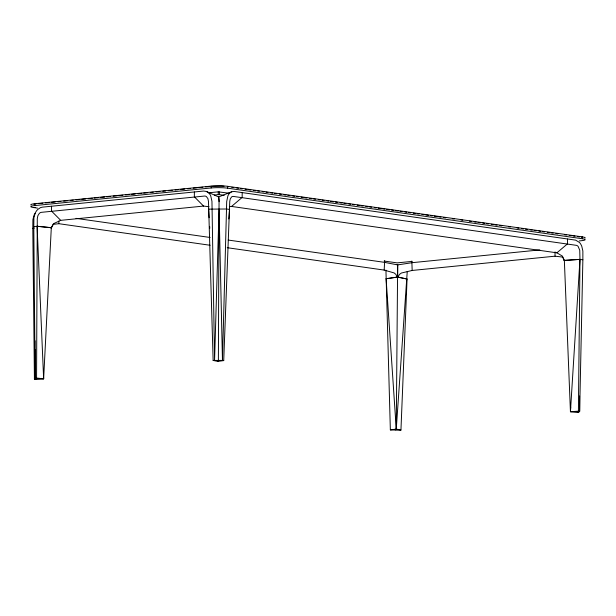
<?xml version="1.0" encoding="UTF-8"?>
<svg xmlns="http://www.w3.org/2000/svg" width="616" height="616" viewBox="0 0 616 616"><rect width="100%" height="100%" fill="white"/><g stroke="black" fill="none" stroke-linecap="round" stroke-linejoin="round"><path stroke-width="0.92" d="M218.649 196.974L206.298 191.414L203.596 191.045L42.296 207.153L40.487 207.623L37.892 209.34A11.827 8.832 -81.9 0 0 35.189 213.136L33.888 217.848L33.788 226.596L35.127 378.185L36.567 378.047L37.283 218.726L37.876 215.662L39.347 213.359A5.09 3.804 -81.9 0 1 41.364 212.335L204.474 196.05A5.09 3.804 -81.9 0 1 206.483 196.666L207.939 198.675L208.493 201.625L213.136 360.429L217.825 361.407L223.724 360.591L229.76 201.378L230.253 198.968L231.539 196.997A5.09 3.326 84.3 0 1 233.31 196.427L576.368 245.337A5.09 3.326 84.3 0 1 578.131 246.408L579.748 250.235L579.972 259.375L578.409 411.18L579.656 411.357L582.867 259.783L582.867 251.028L581.774 246.292A11.827 7.731 84.3 0 0 579.44 242.427L575.606 240.132L234.126 191.445L231.755 191.745L218.611 196.966M208.986 206.714L203.557 206.075L60.707 220.343L53.492 223.693L51.305 227.72L43.636 378.794L35.674 379.31L34.427 379.133L32.802 228.367L32.894 219.627L34.026 215.2A11.827 7.731 84.3 0 1 35.089 213.398M37.476 208.1L33.672 207.561A11.712 1.409 0.3 0 1 34.781 205.582L34.789 203.719L211.149 186.101A11.712 1.409 0.3 0 1 227.681 186.325L582.328 236.883A11.712 1.409 0.3 0 1 584.992 238.099M51.521 206.229L51.498 211.065L60.707 220.343M210.095 245.26L58.828 223.693L58.843 221.098M194.371 191.961L194.348 196.797L203.557 206.075M34.781 205.582L211.142 187.965L211.149 186.101M214.414 195.01L218.233 194.633L218.249 191.838L228.952 193.208M224.178 195.326L219.419 194.648L219.427 191.853M582.328 236.883L582.32 238.746L227.666 188.18L227.681 186.325M242.188 192.592L242.165 197.428L231.539 206.445L229.699 206.63M385.939 270.124L390.351 429.899L399.515 430.207L400.947 430.06L407.06 279.017L397.274 277.061L395.849 274.366L394.125 272.934L384.184 270.085L384.661 260.676M397.643 264.895L396.257 429.082L395.703 429.922M397.667 277.1L397.728 264.911L397.328 264.457M400.947 430.06L396.257 429.082L386.101 278.74L397.913 277.069L399.476 274.413L401.363 273.034L412.166 270.455L411.842 261.038M412.166 270.455L555.016 256.187L555.039 251.859M567.544 238.985L567.521 243.813L556.895 252.83L231.539 206.445M35.42 349.403L35.127 378.185L36.598 378.686L43.636 378.794L37.099 226.272L33.788 226.596M34.997 340.756L34.427 379.133L36.598 378.686M390.351 429.899L396.257 429.082L407.253 271.471M570.701 406.899L570.439 411.696L578.955 412.304L577.477 411.804L570.439 411.696L564.356 260.429L562.439 256.125L556.895 252.83M228.829 218.973L229.568 209.417L226.673 209.001L208.601 209.14L209.124 217.756M218.503 197.343L218.695 196.989L218.888 197.782A8.131 0.485 -89.3 0 1 219.057 200.685L218.38 360.568L217.825 361.407M218.38 197.336L218.611 196.989L219.042 200.685M397.181 264.534L397.551 264.911L412.204 262.67L539.824 249.919M231.755 191.745L230.269 192.639A11.827 7.731 84.3 0 0 227.905 195.834L226.711 201.447L222.468 360.406L223.724 360.591M32.802 228.367L34.35 228.028M397.274 277.061L386.101 278.74M577.477 411.804L579.656 411.357L579.587 395.996M33.811 204.227L36.082 203.888M555.016 256.187L561.954 256.995L563.155 258.065L564.148 260.468L579.972 259.375L582.867 259.783M38.939 203.603L42.75 203.226M45.607 202.941L49.419 202.556M51.328 202.364L55.14 201.986M57.996 201.702L60.853 201.417M63.71 201.132L67.521 200.747M70.378 200.462L73.235 200.177M76.091 199.892L79.903 199.515M81.812 199.322L85.624 198.945M88.481 198.652L92.292 198.275M94.194 198.083L98.006 197.705M100.862 197.42L104.674 197.035M106.576 196.851L110.387 196.466M113.244 196.181L117.055 195.803M118.965 195.611L122.776 195.234M125.633 194.949L129.445 194.564M131.347 194.371L135.158 193.994M138.015 193.709L141.826 193.324M143.736 193.139L147.54 192.754M150.404 192.469L153.261 192.184M156.118 191.899L159.929 191.522M162.786 191.237L165.642 190.952M168.499 190.66L172.311 190.282M175.167 189.998L178.024 189.713M180.888 189.428L184.692 189.043M187.557 188.758L190.413 188.473M193.27 188.188L197.082 187.811M198.983 187.618L202.795 187.241M205.652 186.956L209.463 186.571M208.693 192.793L218.249 191.838M58.828 223.693L53.261 224.34L51.474 227.758L50.612 227.797M579.302 240.918L581.211 240.725A11.712 1.409 0.3 0 0 582.32 238.746M412.027 261.407L397.143 262.878L384.138 261.061M213.136 360.429L222.468 360.406L219.065 209.309L214.568 360.283L211.95 201.247L210.657 195.611A11.827 8.832 -81.9 0 0 207.985 192.346L206.298 191.414M33.672 207.561L35.412 207.4M212.32 186.286L221.752 186.117A10.002 1.201 0.3 0 1 224.085 186.263M218.233 194.633L219.419 194.648M578.409 411.18L570.439 411.696L579.972 259.375L564.187 260.391M564.148 260.468L564.957 260.522M36.567 378.047L43.636 378.794L43.436 374.967M231.801 187.303L233.703 187.572M236.552 187.98L238.454 188.25M240.355 188.519L242.257 188.796M245.106 189.197L247.008 189.474M248.91 189.743L250.812 190.013M253.661 190.421L255.563 190.691M257.465 190.96L259.367 191.23M262.224 191.638L264.118 191.907M266.02 192.184L267.921 192.454M270.778 192.862L272.68 193.131M274.574 193.401L276.476 193.67M279.333 194.079L281.235 194.348M284.084 194.756L285.986 195.026M287.888 195.295L289.79 195.572M292.639 195.973L294.54 196.25M296.442 196.519L298.344 196.789M301.193 197.197L303.095 197.466M304.997 197.736L306.899 198.005M309.748 198.414L311.65 198.683M313.552 198.96L315.454 199.23M318.303 199.638L320.205 199.907M322.106 200.177L324.008 200.446M326.865 200.855L328.759 201.124M330.661 201.401L333.518 201.802M335.42 202.079L337.322 202.348M340.171 202.756L342.072 203.026M343.974 203.295L345.876 203.565M348.725 203.973L350.627 204.243M352.529 204.512L354.431 204.789M357.28 205.19L359.182 205.467M361.084 205.736L362.986 206.006M365.835 206.414L367.737 206.683M369.639 206.953L371.54 207.222M374.389 207.63L376.291 207.9M378.193 208.177L381.05 208.578M382.952 208.855L384.846 209.124M386.748 209.394L389.605 209.802M391.507 210.071L393.408 210.341M395.303 210.61L398.159 211.019M400.061 211.288L401.963 211.565M404.812 211.966L406.714 212.243M408.616 212.512L410.518 212.782M413.367 213.19L415.269 213.459M417.171 213.729L419.072 213.998M421.922 214.406L423.823 214.676M425.725 214.953L428.574 215.354M430.476 215.631L432.378 215.9M434.28 216.17L437.137 216.578M439.031 216.847L440.933 217.117M443.79 217.525L445.691 217.795M452.344 218.742L454.246 219.019M460.899 219.966L462.801 220.235M469.454 221.183L471.356 221.452M474.205 221.86L476.106 222.137M478.008 222.407L479.91 222.676M482.767 223.084L484.661 223.354M486.563 223.623L488.465 223.893M491.322 224.301L493.224 224.57M495.118 224.848L497.02 225.117M499.876 225.525L501.778 225.795M508.431 226.742L510.333 227.011M516.986 227.959L518.888 228.236M521.737 228.636L523.639 228.913M525.54 229.183L527.442 229.452M530.291 229.86L532.193 230.13M534.095 230.399L535.997 230.669M538.846 231.077L540.748 231.346M542.65 231.624L544.552 231.893M547.408 232.301L549.31 232.571M551.205 232.84L553.106 233.11M555.963 233.518L557.865 233.787M564.518 234.735L566.42 235.012M569.269 235.412L571.171 235.689M573.072 235.959L574.974 236.228M577.823 236.636L579.725 236.906M75.991 218.357L210.133 237.476M228.205 240.055L384.222 262.3L397.728 264.911M227.212 247.701L384.184 270.085M407.06 279.017L397.913 277.069M209.648 226.38L209.763 228.29M219.065 201.17L219.073 201.678M211.142 187.965A11.712 1.409 0.3 0 1 227.666 188.18M31.008 205.028A11.712 1.409 0.3 0 1 34.789 203.719M581.512 237.175A10.002 1.201 0.3 0 1 582.667 237.468M51.521 227.689L37.099 226.272L51.474 227.758"/></g></svg>
